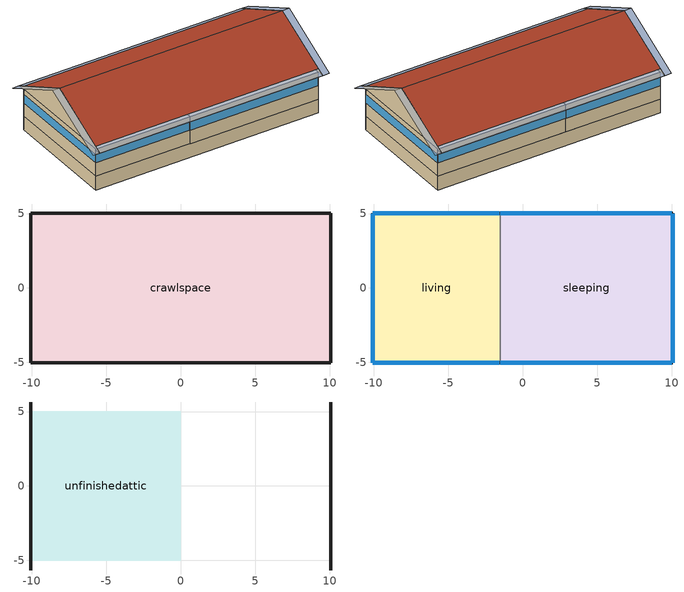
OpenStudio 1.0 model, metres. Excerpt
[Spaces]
crawlspace
 floor ground (GrndUninsUnfinCSFloor): 10.06,5.03 10.06,-5.03 -10.06,-5.03 -10.06,5.03 z-1.22
 wall ground (GrndInsUnfinCSWall): 10.06,-5.03 10.06,5.03 -10.06,5.03 -10.06,-5.03 10.06,-5.03 z-1.22:0
sleeping
 floor to crawlspace (UnfinCSInsFinFloor): 10.06,5.03 10.06,-5.03 -1.52,-5.03 -1.52,5.03 z0
 wall outside (ExtInsFinWall): -1.52,-5.03 10.06,-5.03 10.06,5.03 -1.52,5.03 z0:2.44
 wall to living (RevFinUninsFinWall): -1.52,-5.03 -1.52,5.03 z0:2.44
 window (Back-Glass): -1.52,-5.03 10,-5.03 / 10,5.03 -1.52,5.03 z1.22:1.98
 window (Right-Glass): 10.06,-5.03 10.06,4.97 z1.22:1.98
living
 floor to crawlspace (UnfinCSInsFinFloor): -1.52,5.03 -1.52,-5.03 -10.06,-5.03 -10.06,5.03 z0
 wall outside (ExtInsFinWall): -1.52,5.03 -10.06,5.03 -10.06,-5.03 -1.52,-5.03 z0:2.44
 window (Back-Glass): -10.06,-5.03 -1.58,-5.03 / -1.58,5.03 -10.06,5.03 z1.22:1.98
 window (Left-Glass): -10.06,4.97 -10.06,-5.03 z1.22:1.98
unfinishedattic
 floor to living (FinInsUnfinUAFloor): 0,5.03 0,-5.03 -10.06,-5.03 -10.06,5.03 z2.44
 floor to sleeping (FinInsUnfinUAFloor): -1.52,5.03 -1.52,-5.03 -10.06,-5.03 -10.06,5.03 z2.44
 wall outside (ExtUninsUnfinWall): -10.06,0,5.26 -10.06,5.64,2.44 -10.06,-5.64,2.44; 10.06,0,5.26 10.06,-5.64,2.44 10.06,5.64,2.44
 roof outside (UnfinInsExtRoof): 10.06,0,5.26 10.06,5.03,2.74 -10.06,5.03,2.74 -10.06,0,5.26; -10.06,0,5.26 -10.06,-5.03,2.74 10.06,-5.03,2.74 10.06,0,5.26
shading: -10.67,0,5.26 -10.67,-5.64,2.44 -10.06,-5.64,2.44 -10.06,0,5.26; -10.06,0,5.26 -10.06,5.64,2.44 -10.67,5.64,2.44 -10.67,0,5.26; 10.67,0,5.26 10.67,5.64,2.44 10.06,5.64,2.44 10.06,0,5.26; 10.06,5.03,2.74 10.06,5.64,2.44 -10.06,5.64,2.44 -10.06,5.03,2.74; -10.06,-5.03,2.74 -10.06,-5.64,2.44 10.06,-5.64,2.44 10.06,-5.03,2.74; 10.06,0,5.26 10.06,-5.64,2.44 10.67,-5.64,2.44 10.67,0,5.26
[Site]
Denver-Stapleton CO: Latitude {deg}=39.76; Longitude {deg}=-104.86; Time Zone {hr}=-7; Elevation {m}=1611; Terrain=Urban
[Building]
Denver-Stapleton CO 2178 sqft: North Axis {deg}=180
[Material:NoMass]
CFloor-FicR: Roughness=Rough; Thermal Resistance {m2-K/W}=6.79499
[Construction]
Back-Glass: Back-Win
ExtInsFinWall: ExteriorFinish, WallRigidIns, Plywood-1_2in, StudandCavity, GypsumBoard-ExtWall
ExtUninsUnfinWall: ExteriorFinish, Plywood-1_2in, StudandAirWall
LivingFurniture: LivingFurnitureMaterial
FinUninsFinWall; RevFinUninsFinWall: PartitionWallMass, StudandAirWall, PartitionWallMass
GrndUninsUnfinCSFloor: CFloor-FicR, Soil-12in
GrndInsUnfinCSWall: Soil-12in, Concrete-8in, CWallIns
Right-Glass: Right-Win
FinInsUnfinUAFloor: GypsumBoard-Ceiling, UATrussandIns, UAAdditionalCeilingIns
UnfinCSInsFinFloor: CrawlCeilingIns, Plywood-3_4in, FloorMass, CarpetBareLayer
UnfinInsExtRoof: RoofingMaterial, Plywood-3_4in, UARoofIns
Left-Glass: Left-Win
[Material] Roughness=Rough
Name | Thickness {m} | Conductivity {W/m-K} | Density {kg/m3} | Specific Heat {J/kg-K} | Thermal Absorptance | Solar Absorptance | Visible Absorptance
Plywood-3_4in | 0.01905 | 0.115458 | 512.64 | 1214.23
Soil-12in | 0.3048 | 1.731 | 1842.3 | 418.7
ExteriorFinish | 0.0254 | 0.649125 | 1281.6 | 879.27 | 0.9 | 0.75 | 0.75
WallRigidIns | 0.0254 | 0.02885 | 32.04 | 1214.23
Plywood-1_2in | 0.0127 | 0.115458 | 512.64 | 1214.23
StudandCavity | 0.0889 | 0.0513877 | 162.403 | 1178.92
GypsumBoard-ExtWall; PartitionWallMass | 0.0127 | 0.160291 | 801 | 837.4 | 0.9 | 0.5 | 0.1
FloorMass | 0.015875 | 0.115458 | 544.68 | 1214.23 | 0.9 | 0.6
CarpetBareLayer | 0.0127 | 0.0433444 | 54.468 | 1339.84 | 0.9 | 0.9
CrawlCeilingIns | 0.1397 | 1.90492 | 106.365 | 1151.69
StudandAirWall | 0.0889 | 0.442568 | 48.9486 | 1210.43
UARoofIns | 0.18415 | 9.52312 | 36.7967 | 1209.04
LivingFurnitureMaterial | 0.1524 | 0.115458 | 640.8 | 1214.23 | 0.9 | 0.6 | 0.1
UAAdditionalCeilingIns | 0.18288 | 0.0406178 | 16.02 | 1046.75
Concrete-8in | 0.2032 | 1.31141 | 2242.8 | 837.4 | 0.9
CWallIns | 0.0508 | 0.02885 | 32.04 | 1214.23
UATrussandIns | 0.0889 | 0.04302 | 50.7834 | 1165.1
GypsumBoard-Ceiling | 0.0127 | 0.160291 | 801 | 837.4 | 0.9 | 0.3 | 0.1
RoofingMaterial | 0.0094488 | 0.162714 | 1121.4 | 1465.45 | 0.91 | 0.85 | 0.85
[WindowMaterial:SimpleGlazingSystem] U-Factor {W/m2-K}=1.98077; Solar Heat Gain Coefficient=0.309131
Back-Win; Right-Win; Left-Win
[ThermalZone] Use Ideal Air Loads=No
Name | Multiplier | Ceiling Height {m} | Thermostat | Volume {m3}
sleeping Thermal Zone; living Thermal Zone | 1 | 2.4384 | ThermostatSetpoint:DualSetpoint #1
crawlspace Thermal Zone | 1 | 1.2192 |  | 246.696
RA Duct Zone Thermal Zone; Dummy Thermal Zone |  | 0 |  | 0
unfinishedattic Thermal Zone |  | 2.8194 |  | 254.406
[Sizing:Zone] Zone Cooling Design Supply Air Temperature {C}=14; Zone Heating Design Supply Air Temperature {C}=40; Zone Cooling Design Supply Air Humidity Ratio {kg-H2O/kg-air}=0.0085; Zone Heating Design Supply Air Humidity Ratio {kg-H2O/kg-air}=0.008; Cooling Design Air Flow Method=DesignDay; Heating Design Air Flow Method=DesignDay
sleeping Thermal Zone; crawlspace Thermal Zone; RA Duct Zone Thermal Zone; unfinishedattic Thermal Zone; living Thermal Zone; Dummy Thermal Zone
[Space]
Name | Thermal Zone | Part of Total Floor Area
sleeping | sleeping Thermal Zone | Yes
crawlspace | crawlspace Thermal Zone
RA Duct Zone | RA Duct Zone Thermal Zone
unfinishedattic | unfinishedattic Thermal Zone
living | living Thermal Zone | Yes
Dummy | Dummy Thermal Zone
[ThermostatSetpoint:DualSetpoint]
ThermostatSetpoint:DualSetpoint #1: Heating Setpoint Temperature Schedule=HeatingSetPoint; Cooling Setpoint Temperature Schedule=CoolingSetPoint
[GasEquipment:Definition] Design Level Calculation Method=EquipmentLevel; Carbon Dioxide Generation Rate {m3/s-W}=0
Name | Design Level {W} | Fraction Latent | Fraction Radiant | Fraction Lost
Cooking Range Definition | 0 | 0.2 | 0.18 | 0.5
Misc Gas Load Definition | 44.1492 | 0.02 | 0.4416 | 0.244
Clothes Dryer Definition | 0 | 0.05 | 0.06 | 0.85
[GasEquipment] Space or SpaceType=crawlspace
Name | Gas Equipment Definition | Schedule
Cooking Range | Cooking Range Definition | CookingRange
Misc Gas Load | Misc Gas Load Definition
Clothes Dryer | Clothes Dryer Definition | ClothesDryer
[OtherEquipment:Definition] Design Level Calculation Method=EquipmentLevel; Fraction Radiant=0; Fraction Lost=0
Name | Design Level {W} | Fraction Latent
ReturnSensibleLeakageEquip Definition; SupplySensibleLeakageToLiving Definition; ReturnDuctConductionToPlenum Definition; SupplyDuctConductionToLiving Definition; SupplyDuctConductionToAHZone Definition; ReturnDuctConductionToAHZone Definition; SupplySensibleLeakageToAHZone Definition | 0 | 0
SupplyLatentLeakageToAHZone Definition; ReturnLatentLeakageEquip Definition; SupplyLatentLeakageToLiving Definition | 0 | 1
DHWDistHeatGain Definition | 99.0739 | 0
ShowerHeatGain Definition | 108.76 | 0.487197
SinkHeatGain Definition | 21.3359 | 0.312222
BathHeatGain Definition | 14.3035 | 0
[OtherEquipment]
Name | Other Equipment Definition | Space or SpaceType | Schedule
ReturnSensibleLeakageEquip | ReturnSensibleLeakageEquip Definition | RA Duct Zone | Schedule:Constant #1
SupplyLatentLeakageToAHZone | SupplyLatentLeakageToAHZone Definition | crawlspace | Schedule:Constant #1
DHWDistHeatGain | DHWDistHeatGain Definition | crawlspace | DHWDist
ShowerHeatGain | ShowerHeatGain Definition | crawlspace | Showers
SupplySensibleLeakageToLiving | SupplySensibleLeakageToLiving Definition | crawlspace | Schedule:Constant #1
ReturnLatentLeakageEquip | ReturnLatentLeakageEquip Definition | RA Duct Zone | Schedule:Constant #1
ReturnDuctConductionToPlenum | ReturnDuctConductionToPlenum Definition | RA Duct Zone | Schedule:Constant #1
SupplyDuctConductionToLiving | SupplyDuctConductionToLiving Definition | crawlspace | Schedule:Constant #1
SupplyDuctConductionToAHZone | SupplyDuctConductionToAHZone Definition | crawlspace | Schedule:Constant #1
SinkHeatGain | SinkHeatGain Definition | crawlspace | Sinks
ReturnDuctConductionToAHZone | ReturnDuctConductionToAHZone Definition | crawlspace | Schedule:Constant #1
SupplyLatentLeakageToLiving | SupplyLatentLeakageToLiving Definition | crawlspace | Schedule:Constant #1
SupplySensibleLeakageToAHZone | SupplySensibleLeakageToAHZone Definition | crawlspace | Schedule:Constant #1
BathHeatGain | BathHeatGain Definition | crawlspace | Baths
[ElectricEquipment:Definition] Design Level Calculation Method=EquipmentLevel
Name | Design Level {W} | Fraction Latent | Fraction Radiant | Fraction Lost
Range Hood Fan Load Definition; Bath Exhaust Fan Load Definition; House Exhaust Fan Load Definition | 0 | 0 | 0 | 1
CeilingFans Definition | 0 | 0 | 0.4416 | 0
Misc Elec Load Definition | 640.929 | 0.02 | 0.4416 | 0.244
Clothes Washer Definition | 21.8342 | 0 | 0.48 | 0.2
ElectricEquipment:Definition #1 | 286.326 | 0.05 | 0.09 | 0.8
ElectricEquipment:Definition #2 | 224.793 | 0.3 | 0.24 | 0.3
Refrigerator Definition | 64.7614 | 0 | 0 | 0
Dishwasher Definition | 58.1398 | 0.15 | 0.36 | 0.25
[ElectricEquipment] Space or SpaceType=crawlspace
Name | Electric Equipment Definition | Schedule
Range Hood Fan Load | Range Hood Fan Load Definition | Schedule:Constant #1
CeilingFans | CeilingFans Definition | Schedule:Constant #4
Misc Elec Load | Misc Elec Load Definition
Clothes Washer | Clothes Washer Definition | ClothesWasher
Bath Exhaust Fan Load | Bath Exhaust Fan Load Definition | Schedule:Constant #1
ElectricEquipment #1 | ElectricEquipment:Definition #1 | ClothesDryer
ElectricEquipment #2 | ElectricEquipment:Definition #2 | CookingRange
House Exhaust Fan Load | House Exhaust Fan Load Definition | Schedule:Constant #1
Refrigerator | Refrigerator Definition | Refrigerator
Dishwasher | Dishwasher Definition | Dishwasher
[InternalMass:Definition] Design Level Calculation Method=SurfaceArea
Name | Construction | Surface Area {m2}
LivingSpaceFurniture Definition; SleepingSpaceFurniture Definition | LivingFurniture | 40.4686
SleepingPartition Definition; LivingPartition Definition | FinUninsFinWall | 101.171
[InternalMass]
Name | Internal Mass Definition | Space or SpaceType
LivingSpaceFurniture | LivingSpaceFurniture Definition | living
SleepingSpaceFurniture | SleepingSpaceFurniture Definition | sleeping
SleepingPartition | SleepingPartition Definition | sleeping
LivingPartition | LivingPartition Definition | living
[Lights:Definition] Design Level Calculation Method=LightingLevel; Lighting Level {W}=352.799; Fraction Radiant=0.6; Fraction Visible=0.2; Return Air Fraction=0
Sleeping HW & Plugin Lighting Definition; Living HW & Plugin Lighting Definition
[Lights] Schedule=InteriorLighting; Fraction Replaceable=0
Name | Lights Definition | Space or SpaceType
Sleeping HW & Plugin Lighting | Sleeping HW & Plugin Lighting Definition | sleeping
Living HW & Plugin Lighting | Living HW & Plugin Lighting Definition | living
[People:Definition] Number of People Calculation Method=People; Number of People {people}=1.32; Fraction Radiant=0.32; Sensible Heat Fraction=0.573; Carbon Dioxide Generation Rate {m3/s-W}=0; Enable ASHRAE 55 Comfort Warnings=No; Mean Radiant Temperature Calculation Type=ZoneAveraged
Sleeping People Definition; Living People Definition
[People] Number of People Schedule=Occupancy
Name | People Definition | Space or SpaceType
Sleeping People | Sleeping People Definition | sleeping
Living People | Living People Definition | living
[SpaceInfiltration:EffectiveLeakageArea]
UAtcInfiltration: Space or SpaceType=unfinishedattic; Schedule=Schedule:Constant #1; Effective Air Leakage Area {cm2}=6738.02; Stack Coefficient=0.000195935; Wind Coefficient=3.58865e-05
[SpaceInfiltration:DesignFlowRate]
CSInfiltration: Space or SpaceType=crawlspace; Schedule=Schedule:Constant #1; Design Flow Rate Calculation Method=AirChanges/Hour; Air Changes per Hour {1/hr}=0; Constant Term Coefficient=1; Temperature Term Coefficient=0; Velocity Term Coefficient=0; Velocity Squared Term Coefficient=0
[Schedule:Year]
HeatingSetPoint; CoolingSetPoint; CookingRange; DHWDist; Sinks; InteriorLighting; Baths; ClothesWasher; Dishwasher; Showers; ClothesDryer; Occupancy; Refrigerator: 
[Schedule:Constant] Value=1
Schedule:Constant #1; Schedule:Constant #4
